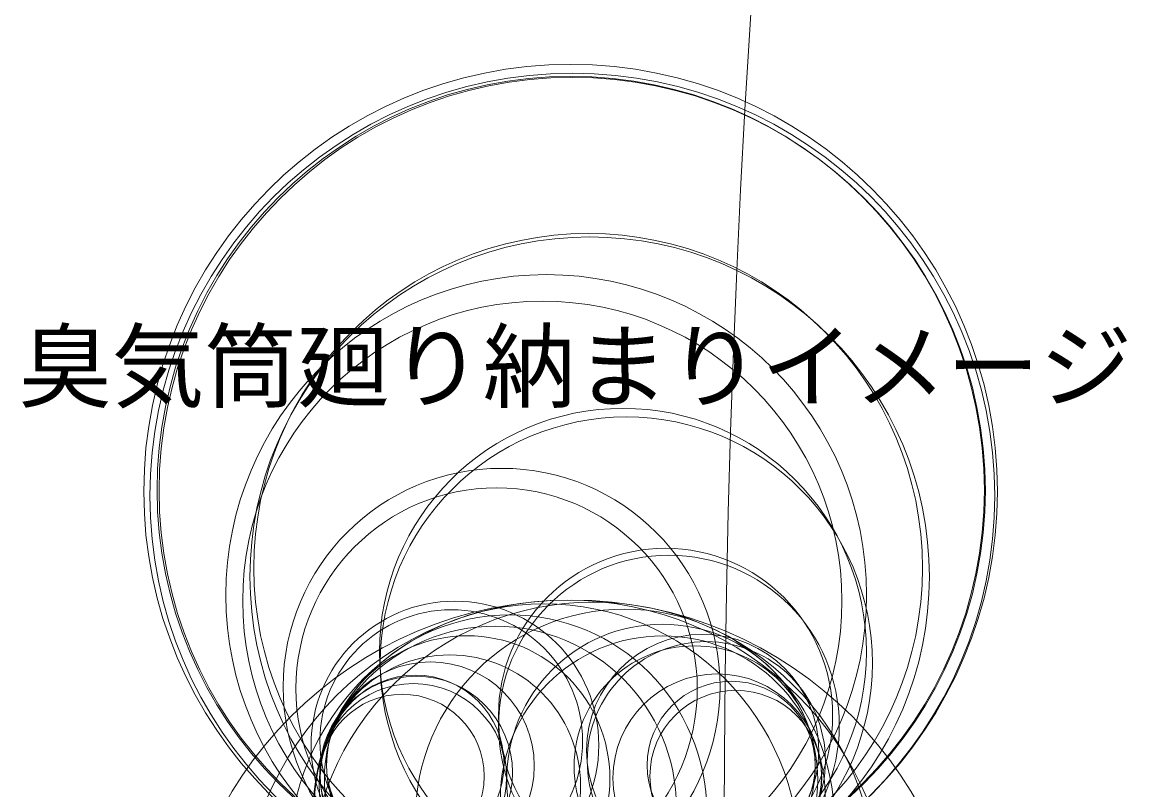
# Model space of a CAD drawing. Units: millimetres, scale not verified. Extents: x -456 to 6516, y -3162 to 3338.
# Drawn here: x -164.7 to 123.3, y 100.1 to 298.6 of the extents above; entities that cross this region are included whole.
import ezdxf
from ezdxf.enums import TextEntityAlignment as Align

# ---------------------------------------------------------------- set-up
doc = ezdxf.new("R2010")
doc.units = ezdxf.units.MM
doc.header["$LTSCALE"] = 3
doc.layers.add('0-0_レイヤー 2', color=7, linetype='Continuous')
doc.layers.add('0-1_レイヤー 1', color=7, linetype='Continuous', lineweight=18)
doc.styles.add('ＭＳ ゴシック', font='')
doc.styles.get('ＭＳ ゴシック').set_extended_font_data('MS Gothic')

# ---------------------------------------------------------------- blocks, each defined once
blk = doc.blocks.new('AIGNBL02020063')
at = {"layer": '0-1_レイヤー 1'}
for centre, radius in [((1047.099, 1545.329), 110.429), ((1047.535, 1544.19), 109.29), ((1047.108, 1545.636), 107.016), ((1047.504, 1545.511), 106.891), ((1052.028, 1523.249), 87.885), ((1051.636, 1525.519), 86.489), ((1040.796, 1518.498), 82.88), ((1039.783, 1517.029), 77.501), ((1060.631, 1503.807), 62.993), ((1061.502, 1500.935), 63.65), ((1029.25, 1494.782), 56.511), ((1027.951, 1494.331), 51.914), ((1071.651, 1487.383), 43.223), ((1072.526, 1484.747), 44.071), ((1047.329, 1414.595), 102.625), ((1046.18, 1432.878), 84.348), ((1040.245, 1450.188), 66.063), ((1052.888, 1443.425), 73.28), ((1017.167, 1479.726), 37.212), ((1031.396, 1462.498), 50.913), ((1016.217, 1480.747), 33.972), ((1061.105, 1460.692), 54.171), ((1027.622, 1463.631), 46.837), ((1070.791, 1470.761), 40.22), ((1020.32, 1471.07), 36.925), ((1070.945, 1465.956), 42.013), ((1081.245, 1478.327), 30.035), ((1079.182, 1474.205), 31.179), ((1082.196, 1475.662), 30.809), ((1015.849, 1469.231), 33.804), ((1010.822, 1474.357), 26.882), ((1085.044, 1471.138), 27), ((1007.134, 1472.609), 24.926), ((1006.427, 1471.539), 24.107), ((1006.902, 1474.861), 22.966), ((1088.634, 1474.502), 21.726), ((1003.539, 1471.631), 21.219), ((1089.824, 1471.682), 22.216)]:
    blk.add_circle(centre, radius, dxfattribs=at)
blk = doc.blocks.new('AIGNBL02020065')
at = {"layer": '0-1_レイヤー 1'}
blk.add_circle((4336.329, 1456.061), 3249.507, dxfattribs=at)

msp = doc.modelspace()

# ---------------------------------------------------------------- block references
at = {"layer": '0-1_レイヤー 1'}
for name in ['AIGNBL02020065', 'AIGNBL02020063']:
    msp.add_blockref(name, (-1069.94, -1368.056), dxfattribs=at)

# ---------------------------------------------------------------- texts
at = {"layer": '0-0_レイヤー 2', "style": 'ＭＳ ゴシック'}
msp.add_text('臭気筒廻り納まりイメージ', height=17.6, dxfattribs=at).set_placement((-165.617, 195.542), align=Align.BOTTOM_LEFT)

doc.saveas('drawing.dxf')
